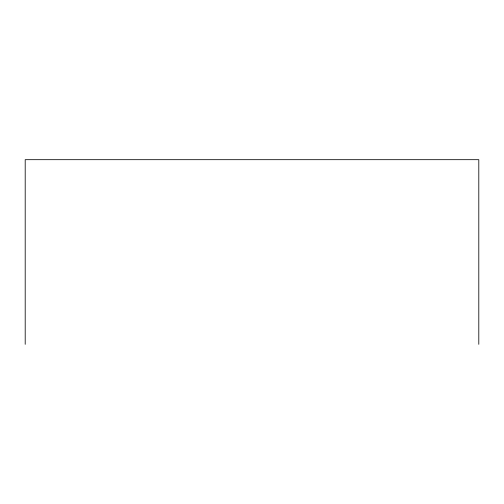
<?xml version="1.0" encoding="UTF-8"?>
<svg xmlns="http://www.w3.org/2000/svg" width="504" height="504" viewBox="0 0 504 504"><rect width="100%" height="100%" fill="white"/><g stroke="black" fill="none" stroke-linecap="round" stroke-linejoin="round"><path stroke-width="0.76" d="M478.8 344.32L478.8 159.68L25.2 159.68L25.2 344.32"/></g></svg>
